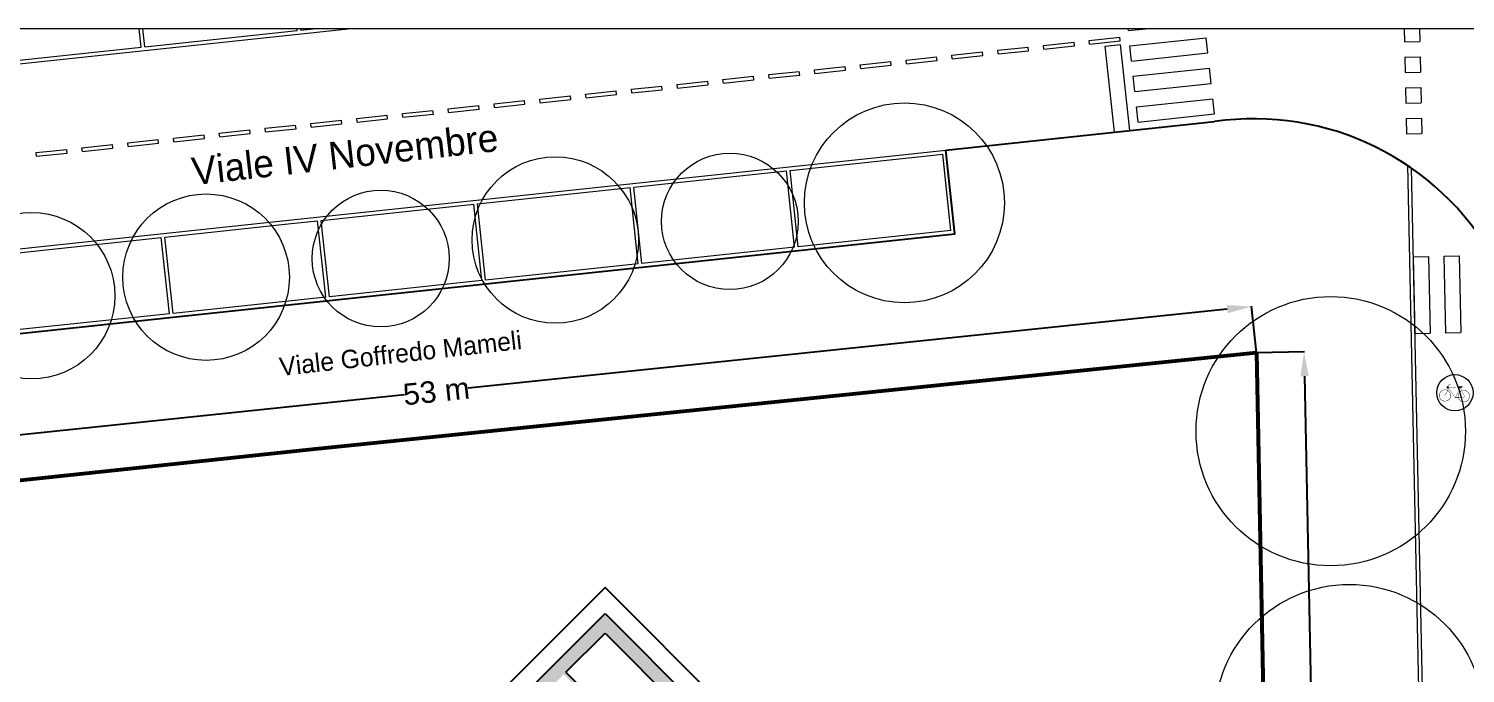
# Model space of a CAD drawing. Header units: millimetres. Extents: x 1055 to 35274, y -3049 to 16218.
# Drawn here: x 3909 to 8588, y 4962 to 7062 of the extents above; entities that cross this region are included whole.
import ezdxf

# ---------------------------------------------------------------- set-up
doc = ezdxf.new("R2010")
doc.units = ezdxf.units.MM
for name, color, linetype, lineweight in [('Alberi', 84, 'Continuous', 9), ('Cartiglio', 8, 'Continuous', 9), ('contorno lotto', 162, 'Continuous', 53), ('L2_VISTA', 2, 'Continuous', 25), ('L2_VISTA_SOTTILI', 1, 'Continuous', 9), ('Quote', 8, 'Continuous', 9), ('Testo', 8, 'Continuous', 9)]:
    doc.layers.add(name, color=color, linetype=linetype, lineweight=lineweight)
doc.layers.add('outside flooring', color=6, linetype='Continuous')
doc.layers.add('sectioned walls', color=7, linetype='Continuous')
doc.styles.get("Standard").update_dxf_attribs({"font": 'arial.ttf'})
doc.dimstyles.new('ISO-25', dxfattribs={"dimtxt": 70, "dimasz": 80, "dimexe": 1.25, "dimexo": 0.625, "dimtad": 1, "dimtxsty": 'Standard', "dimcen": 2.5, "dimadec": 0, "dimazin": 0, "dimtfac": 1, "dimtmove": 0, "dimatfit": 3, "dimfxl": 1, "dimarcsym": 0})

# ---------------------------------------------------------------- blocks, each defined once
blk = doc.blocks.new('*D8')
at = {"layer": 'Defpoints', "color": 0, "transparency": 16777216}
for p in [(7892.4, 6156.6), (7908, 6006.5), (2596.5, 5453.9)]:
    blk.add_point(p, dxfattribs=at)
at = {"layer": 'Quote', "color": 0, "lineweight": -2, "transparency": 16777216}
for p, q in [((7812.8, 6148.4), (5340.2, 5891.1)), ((7907.9, 6007.2), (7892.2, 6157.9)), ((2660.5, 5612.3), (5133.1, 5869.6)), ((2596.5, 5454.5), (2580.8, 5605.3))]:
    blk.add_line(p, q, dxfattribs=at)
at = {"layer": 'Quote', "color": 0, "transparency": 16777216}
for points in [[(7811.4, 6161.6), (7814.2, 6135.1), (7892.4, 6156.6)], [(2659.1, 5625.6), (2661.9, 5599), (2580.9, 5604)]]:
    blk.add_solid(points, dxfattribs=at)
at = {"layer": 'Quote', "color": 0, "transparency": 16777216, "insert": (5236.6, 5880.3), "char_height": 70, "attachment_point": 5, "rotation": 6.0124}
blk.add_mtext('53 m', dxfattribs=at)
blk = doc.blocks.new('*D10')
at = {"layer": 'Defpoints', "color": 0, "transparency": 16777216}
for p in [(7908, 6006.5), (7985.2, 2184.2), (8140.5, 2187.3)]:
    blk.add_point(p, dxfattribs=at)
at = {"layer": 'Quote', "color": 0, "lineweight": -2, "transparency": 16777216}
for p, q in [((7908.6, 6006.5), (8064.5, 6009.7)), ((8064.9, 5929.7), (8099.8, 4202.7)), ((8138.9, 2267.3), (8104, 3994.3)), ((7985.8, 2184.2), (8141.7, 2187.3))]:
    blk.add_line(p, q, dxfattribs=at)
at = {"layer": 'Quote', "color": 0, "transparency": 16777216}
for points in [[(8078.2, 5930), (8051.6, 5929.4), (8063.3, 6009.7)], [(8152.2, 2267.5), (8125.5, 2267), (8140.5, 2187.3)]]:
    blk.add_solid(points, dxfattribs=at)
at = {"layer": 'Quote', "color": 0, "transparency": 16777216, "insert": (8101.9, 4098.5), "char_height": 70, "attachment_point": 5, "rotation": 93.3043}
blk.add_mtext('38 m', dxfattribs=at)

msp = doc.modelspace()

# ---------------------------------------------------------------- hatches: boundary and pattern name
h = msp.add_hatch(color=250)
h.dxf.hatch_style = 1
h.paths.add_polyline_path([(5786.065, 5156.004), (4937.537, 4307.476), (4594.59, 4650.423), (4028.905, 4084.738), (4057.189, 4056.453), (4064.26, 4063.524), (4057.189, 4070.595), (4608.732, 4622.139), (4930.466, 4300.405), (4785.509, 4155.448), (4810.258, 4130.7), (4799.651, 4120.093), (4803.187, 4116.557), (4806.722, 4113.022), (4817.329, 4123.628), (5100.171, 3840.786), (5460.799, 4201.413), (5467.806, 4208.42), (5460.796, 4215.553), (5185.017, 4491.11), (5184.926, 4491.201), (5185.042, 4491.313), (5217.434, 4522.661), (5358.239, 4664.696), (5397.18, 4703.332), (5679.872, 4420.72), (5679.99, 4420.604), (6068.908, 4809.522), (6461.352, 4417.078), (6493.172, 4448.898)])
h.paths.add_polyline_path([(6061.837, 4816.593), (5934.557, 4689.314), (5658.786, 4965.086), (5786.065, 5092.365)], flags=16)
h.paths.add_polyline_path([(5927.486, 4682.243), (5679.999, 4434.755), (5404.227, 4710.527), (5651.715, 4958.014)], flags=16)
h.paths.add_polyline_path([(5453.725, 4208.481), (5100.171, 3854.928), (4824.4, 4130.7), (5177.953, 4484.253)], flags=16)

# ---------------------------------------------------------------- linework, layer by layer
at = {"layer": 'Alberi', "lineweight": 5}
for centre, radius in [((6761.392, 6494.72), 325.739), ((6192.706, 6434.153), 222.379), ((5624.02, 6373.586), 271.26), ((4486.649, 6252.452), 271.26), ((5055.335, 6313.019), 222.937), ((3917.963, 6191.885), 271.26), ((8150.103, 5750.538), 438.818), ((8210.887, 4812.231), 438.818)]:
    msp.add_circle(centre, radius, dxfattribs=at)
at = {"layer": 'Cartiglio'}
msp.add_lwpolyline([(1097.776, 1122.111), (9507.776, 1122.111), (9507.776, 7062.111), (1097.776, 7062.111)], close=True, dxfattribs=at)
at = {"layer": 'contorno lotto'}
for p, q in [((4841.808, 5693.052), (7907.981, 6006.531)), ((7907.981, 6006.531), (7985.181, 2184.157)), ((2596.547, 5453.924), (4841.808, 5693.052)), ((2596.547, 5453.924), (4841.808, 5693.052))]:
    msp.add_line(p, q, dxfattribs=at)
at = {"layer": 'L2_VISTA'}
msp.add_line((6896.834, 6666.161), (7771.444, 6759.31), dxfattribs=at)
msp.add_lwpolyline([(3859.196, 6067.092), (6925.852, 6393.702), (6896.834, 6666.161)], dxfattribs=at)
msp.add_arc((7900.71, 5872.65), 896.038, 29.487447, 98.288937, dxfattribs=at)
at = {"layer": 'L2_VISTA_SOTTILI'}
for p, q in [((3257.524, 6881.955), (4949.072, 7062.111)), ((4286.417, 7003.604), (4783.605, 7056.556)), ((4795.538, 7057.827), (4835.762, 7062.111)), ((7363.553, 7023.599), (7462.99, 7034.189)), ((7364.823, 7011.666), (7464.261, 7022.257)), ((7490.823, 7056.128), (7547.001, 7062.111)), ((7496.119, 7006.409), (7744.713, 7032.885)), ((8389.641, 7062.111), (8390.55, 7019.066)), ((8439.652, 7062.111), (8440.539, 7020.122)), ((3777.297, 6949.381), (4274.485, 7002.333)), ((6916.083, 6975.942), (7015.521, 6986.532)), ((6917.354, 6964.009), (7016.792, 6974.6)), ((7065.24, 6991.828), (7164.677, 7002.418)), ((7066.511, 6979.895), (7165.948, 6990.486)), ((7214.396, 7007.713), (7313.834, 7018.304)), ((7215.667, 6995.781), (7315.105, 7006.371)), ((7415.813, 7005.029), (7465.532, 7010.324)), ((7501.414, 6956.69), (7750.008, 6983.166)), ((6468.614, 6928.285), (6568.052, 6938.875)), ((6469.885, 6916.352), (6569.322, 6926.943)), ((6617.77, 6944.171), (6717.208, 6954.761)), ((6619.041, 6932.238), (6718.479, 6942.828)), ((6766.927, 6960.056), (6866.364, 6970.647)), ((6768.198, 6948.124), (6867.635, 6958.714)), ((7506.709, 6906.971), (7755.303, 6933.448)), ((8391.606, 6969.077), (8392.661, 6919.088)), ((8441.595, 6970.133), (8442.65, 6920.144)), ((6021.145, 6880.628), (6120.582, 6891.218)), ((6022.415, 6868.695), (6121.853, 6879.286)), ((6170.301, 6896.513), (6269.739, 6907.104)), ((6171.572, 6884.581), (6271.01, 6895.171)), ((6319.457, 6912.399), (6418.895, 6922.99)), ((6320.728, 6900.467), (6420.166, 6911.057)), ((7512.004, 6857.253), (7760.598, 6883.729)), ((5573.675, 6832.971), (5673.113, 6843.561)), ((5722.832, 6848.856), (5822.269, 6859.447)), ((5724.103, 6836.924), (5823.54, 6847.514)), ((5871.988, 6864.742), (5971.426, 6875.333)), ((5873.259, 6852.81), (5972.697, 6863.4)), ((7517.3, 6807.534), (7765.894, 6834.01)), ((8393.717, 6869.1), (8394.773, 6819.111)), ((8443.706, 6870.155), (8444.762, 6820.166)), ((5126.206, 6785.314), (5225.644, 6795.904)), ((5275.362, 6801.199), (5374.8, 6811.79)), ((5276.633, 6789.267), (5376.071, 6799.857)), ((5424.519, 6817.085), (5523.956, 6827.675)), ((5425.79, 6805.153), (5525.227, 6815.743)), ((5574.946, 6821.038), (5674.384, 6831.629)), ((4678.737, 6737.657), (4778.174, 6748.247)), ((4827.893, 6753.542), (4927.331, 6764.133)), ((4829.164, 6741.61), (4928.602, 6752.2)), ((4977.049, 6769.428), (5076.487, 6780.018)), ((4978.32, 6757.495), (5077.758, 6768.086)), ((5127.477, 6773.381), (5226.914, 6783.972)), ((7522.595, 6757.815), (7771.189, 6784.291)), ((8395.828, 6769.122), (8396.884, 6719.133)), ((8445.817, 6770.178), (8446.873, 6720.189)), ((4231.267, 6690), (4330.705, 6700.59)), ((4380.424, 6705.885), (4479.861, 6716.476)), ((4381.695, 6693.953), (4481.132, 6704.543)), ((4529.58, 6721.771), (4629.018, 6732.361)), ((4530.851, 6709.838), (4630.289, 6720.429)), ((4680.007, 6725.724), (4779.445, 6736.315)), ((3321.057, 6285.328), (6896.834, 6666.161)), ((3932.954, 6658.228), (4032.392, 6668.819)), ((3934.225, 6646.296), (4033.663, 6656.886)), ((4082.111, 6674.114), (4181.548, 6684.704)), ((4083.382, 6662.181), (4182.819, 6672.772)), ((4232.538, 6678.067), (4331.976, 6688.657)), ((6388.984, 6600.006), (6886.173, 6652.958)), ((5879.864, 6545.782), (6377.052, 6598.735)), ((8400.203, 6617.445), (8516.251, 1122.111)), ((8412.378, 6609.261), (8528.253, 1122.111)), ((5370.743, 6491.559), (5867.931, 6544.512)), ((4861.622, 6437.336), (5358.811, 6490.288)), ((4352.502, 6383.113), (4763.651, 6426.902)), ((4763.651, 6426.902), (4849.69, 6436.065)), ((3843.381, 6328.89), (4340.569, 6381.842)), ((8418.521, 6318.389), (8423.799, 6068.445)), ((8468.51, 6319.445), (8473.788, 6069.5)), ((8518.499, 6320.5), (8523.777, 6070.556)), ((8568.487, 6321.556), (8573.766, 6071.612))]:
    msp.add_line(p, q, dxfattribs=at)
for points in [[(4274.485, 7002.333), (4268.118, 7062.111)], [(4286.417, 7003.604), (4280.186, 7062.111)], [(4783.605, 7056.556), (4783.014, 7062.111)], [(4795.538, 7057.827), (4795.082, 7062.111)], [(7364.823, 7011.666), (7363.553, 7023.599)], [(7464.261, 7022.257), (7462.99, 7034.189)], [(7490.823, 7056.128), (7490.186, 7062.111)], [(7750.008, 6983.166), (7744.713, 7032.885)], [(8390.55, 7019.066), (8440.539, 7020.122)], [(6917.354, 6964.009), (6916.083, 6975.942)], [(7016.792, 6974.6), (7015.521, 6986.532)], [(7066.511, 6979.895), (7065.24, 6991.828)], [(7165.948, 6990.486), (7164.677, 7002.418)], [(7215.667, 6995.781), (7214.396, 7007.713)], [(7315.105, 7006.371), (7313.834, 7018.304)], [(7445.678, 6724.615), (7415.813, 7005.029)], [(7495.397, 6729.91), (7465.532, 7010.324)], [(7501.414, 6956.69), (7496.119, 7006.409)], [(6469.885, 6916.352), (6468.614, 6928.285)], [(6569.322, 6926.943), (6568.052, 6938.875)], [(6619.041, 6932.238), (6617.77, 6944.171)], [(6718.479, 6942.828), (6717.208, 6954.761)], [(6768.198, 6948.124), (6766.927, 6960.056)], [(6867.635, 6958.714), (6866.364, 6970.647)], [(7760.598, 6883.729), (7755.303, 6933.448)], [(8391.606, 6969.077), (8441.595, 6970.133)], [(6022.415, 6868.695), (6021.145, 6880.628)], [(6121.853, 6879.286), (6120.582, 6891.218)], [(6171.572, 6884.581), (6170.301, 6896.513)], [(6271.01, 6895.171), (6269.739, 6907.104)], [(6320.728, 6900.467), (6319.457, 6912.399)], [(6420.166, 6911.057), (6418.895, 6922.99)], [(7512.004, 6857.253), (7506.709, 6906.971)], [(8392.661, 6919.088), (8442.65, 6920.144)], [(5574.946, 6821.038), (5573.675, 6832.971)], [(5674.384, 6831.629), (5673.113, 6843.561)], [(5724.103, 6836.924), (5722.832, 6848.856)], [(5823.54, 6847.514), (5822.269, 6859.447)], [(5873.259, 6852.81), (5871.988, 6864.742)], [(5972.697, 6863.4), (5971.426, 6875.333)], [(7771.189, 6784.291), (7765.894, 6834.01)], [(8393.717, 6869.1), (8443.706, 6870.155)], [(5226.914, 6783.972), (5225.644, 6795.904)], [(5276.633, 6789.267), (5275.362, 6801.199)], [(5376.071, 6799.857), (5374.8, 6811.79)], [(5425.79, 6805.153), (5424.519, 6817.085)], [(5525.227, 6815.743), (5523.956, 6827.675)], [(7522.595, 6757.815), (7517.3, 6807.534)], [(8394.773, 6819.111), (8444.762, 6820.166)], [(4779.445, 6736.315), (4778.174, 6748.247)], [(4829.164, 6741.61), (4827.893, 6753.542)], [(4928.602, 6752.2), (4927.331, 6764.133)], [(4978.32, 6757.495), (4977.049, 6769.428)], [(5077.758, 6768.086), (5076.487, 6780.018)], [(5127.477, 6773.381), (5126.206, 6785.314)], [(8395.828, 6769.122), (8445.817, 6770.178)], [(4331.976, 6688.657), (4330.705, 6700.59)], [(4381.695, 6693.953), (4380.424, 6705.885)], [(4481.132, 6704.543), (4479.861, 6716.476)], [(4530.851, 6709.838), (4529.58, 6721.771)], [(4630.289, 6720.429), (4629.018, 6732.361)], [(4680.007, 6725.724), (4678.737, 6737.657)], [(8396.884, 6719.133), (8446.873, 6720.189)], [(3934.225, 6646.296), (3932.954, 6658.228)], [(4033.663, 6656.886), (4032.392, 6668.819)], [(4083.382, 6662.181), (4082.111, 6674.114)], [(4182.819, 6672.772), (4181.548, 6684.704)], [(4232.538, 6678.067), (4231.267, 6690)], [(6912.649, 6404.364), (6886.173, 6652.958)], [(6403.528, 6350.141), (6377.052, 6598.735)], [(6415.461, 6351.412), (6388.984, 6600.006)], [(5894.407, 6295.917), (5867.931, 6544.512)], [(5906.34, 6297.188), (5879.864, 6545.782)], [(5385.287, 6241.694), (5358.811, 6490.288)], [(5397.219, 6242.965), (5370.743, 6491.559)], [(4876.166, 6187.471), (4849.69, 6436.065)], [(4888.099, 6188.742), (4861.622, 6437.336)], [(4367.045, 6133.248), (4340.569, 6381.842)], [(4378.978, 6134.519), (4352.502, 6383.113)], [(6912.649, 6404.364), (6415.461, 6351.412)], [(6403.528, 6350.141), (5906.34, 6297.188)], [(8418.521, 6318.389), (8468.51, 6319.445)], [(8518.499, 6320.5), (8568.487, 6321.556)], [(5894.407, 6295.917), (5397.219, 6242.965)], [(5385.287, 6241.694), (4888.099, 6188.742)], [(4876.166, 6187.471), (4378.978, 6134.519)], [(4367.045, 6133.248), (3869.857, 6080.296)], [(8423.799, 6068.445), (8473.788, 6069.5)], [(8523.777, 6070.556), (8573.766, 6071.612)]]:
    msp.add_lwpolyline(points, dxfattribs=at)
at = {"layer": 'L2_VISTA_SOTTILI', "linetype": 'Continuous', "const_width": 1.183}
msp.add_lwpolyline([(8521.435, 5866.759), (8525.202, 5872.639, 0.17726649), (8533.361, 5895.059), (8534.118, 5899.678, -0.68149919), (8540.274, 5901.002, 0.49437472)], format="xyb", dxfattribs=at)
at = {"layer": 'L2_VISTA_SOTTILI', "linetype": 'Continuous', "const_width": 1.479}
for points in [[(8503.852, 5867.609, 1), (8540.797, 5866.258, 1)], [(8565.421, 5865.357, 1), (8602.367, 5864.006, 1)]]:
    msp.add_lwpolyline(points, format="xyb", close=True, dxfattribs=at)
at = {"layer": 'L2_VISTA_SOTTILI', "linetype": 'Continuous'}
for points, format in [([(8532.447, 5892.201), (8532.503, 5893.748, 0.35356908), (8529.296, 5894.588), (8529.183, 5891.494, 0.26148792), (8532.447, 5892.201)], "xyb"), ([(8586.989, 5862.015, 0.887, 2.366, 0), (8555.874, 5859.28, 2.366, 2.366, 0)], "xyseb")]:
    msp.add_lwpolyline(points, format=format, dxfattribs=at)
at = {"layer": 'L2_VISTA_SOTTILI', "linetype": 'Continuous', "const_width": 0.887}
for points in [[(8532.909, 5893.193), (8572.394, 5892.009), (8555.874, 5859.28), (8532.909, 5893.193)], [(8572.394, 5892.009), (8586.989, 5862.015)]]:
    msp.add_lwpolyline(points, dxfattribs=at)
at = {"layer": 'L2_VISTA_SOTTILI', "linetype": 'Continuous'}
msp.add_lwpolyline([(8567.152, 5894.255), (8576.999, 5896.184), (8576.916, 5893.898)], close=True, dxfattribs=at)
msp.add_circle((8554.588, 5875.852), 59.152, dxfattribs=at)
at = {"layer": 'outside flooring'}
for p, q in [((5786.065, 5240.857), (4937.537, 4392.329)), ((6249.22, 4777.702), (5786.065, 5240.857))]:
    msp.add_line(p, q, dxfattribs=at)
at = {"layer": 'sectioned walls'}
for p, q in [((4937.537, 4307.476), (5786.065, 5156.004)), ((5786.065, 5156.004), (6493.172, 4448.898)), ((5658.786, 4965.086), (5786.065, 5092.365)), ((5786.065, 5092.365), (6061.837, 4816.593)), ((5658.786, 4965.086), (5934.557, 4689.314))]:
    msp.add_line(p, q, dxfattribs=at)

# ---------------------------------------------------------------- texts
at = {"layer": 'Testo', "attachment_point": 1, "rotation": 6.412575}
for s, insert, char_height in [('\\pxql;{\\fAntipasto Pro|b0|i0|c0|p0;Viale IV Novembre}', (4435.139, 6641.353), 90), ('\\pxql;{\\fAntipasto Pro|b0|i0|c0|p0;Viale Goffredo Mameli}', (4722.079, 5989.702), 60)]:
    msp.add_mtext_dynamic_manual_height_columns(s, width=3807.78756, gutter_width=1, heights=[0], dxfattribs=dict(at, insert=insert, char_height=char_height))

# ---------------------------------------------------------------- dimensions: what is measured, and where the dimension line sits
at = {"layer": 'Quote'}
dim = msp.add_aligned_dim(p1=(2596.547, 5453.924), p2=(7907.981, 6006.531), distance=150.917, text='53 m', dimstyle='ISO-25', dxfattribs=at)
dim.commit()
dim.dimension.update_dxf_attribs({"geometry": '*D8', "text_midpoint": (5236.647, 5880.335), "text_rotation": 6.01236})
dim = msp.add_aligned_dim(p1=(7907.981, 6006.531), p2=(7985.181, 2184.157), distance=155.341, text='38 m', dimstyle='ISO-25', override={"dimfxlon": 0}, dxfattribs=at)
dim.commit()
dim.dimension.update_dxf_attribs({"geometry": '*D10', "text_midpoint": (8101.89, 4098.481), "text_rotation": 93.304269})

doc.saveas('drawing.dxf')
